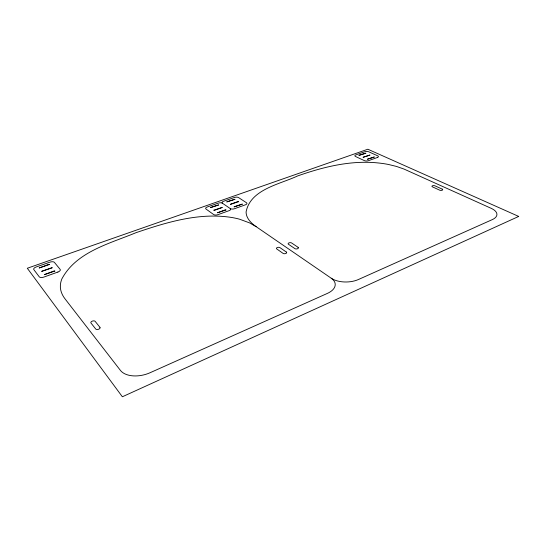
<?xml version="1.0" encoding="UTF-8"?>
<svg xmlns="http://www.w3.org/2000/svg" width="546" height="546" viewBox="0 0 546 546"><rect width="100%" height="100%" fill="white"/><g stroke="black" fill="none" stroke-linecap="round" stroke-linejoin="round"><path stroke-width="0.82" d="M374.242 157.057L367.397 159.234L374.242 156.982M363.165 157.214L369.997 155.057L363.186 157.303M359.002 155.296L365.813 153.16M365.8 153.249L359.015 155.364M256.156 226.672L249.604 222.905L239.571 219.205A62.981 30.774 -8.1 0 0 231.047 217.376C198.635 212.428 166.366 222.379 136.002 232.685C109.644 243.639 76.303 251.767 61.862 278.924A67.274 33.49 -11.7 0 0 60.394 285.012C59.978 289.981 61.903 294.881 64.94 298.751L120.461 370.441A22.427 13.329 -14 0 0 150.034 372.747L327.443 293.373A19.417 10.647 -3 0 0 331.272 278.248L256.156 226.672C252.388 224.044 248.764 220.816 246.99 216.475A58.286 26.679 -3.7 0 1 246.096 211.903C250.389 189.271 279.934 184.302 297.529 175.969C323.874 166.721 351.965 159.766 380.064 163.165A56.095 24.263 -1.6 0 1 388.554 164.489L396.505 166.441L403.951 169.042L491.168 208.326A17.643 7.931 3 0 1 492.267 219.622L358.388 279.525A19.035 10.135 -1.5 0 1 331.272 278.248M230.235 208.572L222.55 203.296A3.139 1.385 -6.6 0 1 223.642 201.242L234.35 197.488A3.112 1.372 -6.2 0 1 238.588 197.597L246.492 202.764A3.16 1.413 -6 0 1 245.447 204.798L234.589 208.695A3.187 1.433 -6.4 0 1 230.235 208.572A3.201 1.44 -6.6 0 1 229.095 210.66L217.984 214.646A3.228 1.467 -7.1 0 1 213.602 214.517L206.081 209.084A3.18 1.42 -7.3 0 1 207.275 206.982L218.229 203.146A3.153 1.399 -6.9 0 1 222.488 203.255M213.895 210.176L214.578 210.312L222.29 207.425L213.895 210.176M210.346 207.644L218.693 204.914L210.353 207.617M54.818 271.075L44.335 274.658L54.095 270.959L54.818 271.075M52.15 267.738L41.742 271.307L52.15 267.738M242.287 204.143L234.036 206.879L242.287 204.129M49.515 264.462L39.175 267.984L48.806 264.353L49.515 264.482M238.568 201.686L230.351 204.354L237.885 201.556L238.561 201.699M234.896 199.256L226.726 201.918L234.882 199.304M225.942 209.985L217.499 212.769L225.252 209.848L225.942 209.985M518.7 216.428L122.365 396.771L27.3 268.25L367.854 149.229L518.7 216.428M57.876 272.058L43.919 277.061A3.781 1.761 -14.4 0 1 39.264 276.822L33.832 269.622A3.72 1.693 -14.3 0 1 36.207 266.967L49.891 262.169A3.672 1.679 -13.8 0 1 54.457 262.428L60.135 269.362A3.726 1.74 -13.9 0 1 57.876 272.058M377.402 157.48L368.489 160.681A2.907 1.167 -1.8 0 1 364.387 160.626L355.548 156.504A2.86 1.14 -2.1 0 1 355.924 154.866L364.748 151.768A2.846 1.119 -1.8 0 1 368.741 151.808L377.743 155.849A2.887 1.153 -1.5 0 1 377.402 157.48M442.199 189.114L434.985 185.838A1.768 0.758 0.8 0 0 432.487 185.783A1.768 0.758 0.8 0 0 432.432 186.855L439.632 190.151A1.788 0.771 1.1 0 0 442.171 190.206A1.788 0.771 1.1 0 0 442.199 189.114M298.075 247.318L291.646 242.99A1.938 0.962 -4.3 0 0 288.964 242.895A1.938 0.962 -4.3 0 0 288.459 244.26L294.867 248.614A1.959 0.99 -4 0 0 297.59 248.717A1.959 0.99 -4 0 0 298.075 247.318M286.329 252.054L279.982 247.645A1.952 0.983 -4.8 0 0 277.286 247.536A1.952 0.983 -4.8 0 0 276.74 248.935L283.067 253.378A1.972 1.003 -4.5 0 0 285.804 253.487A1.972 1.003 -4.5 0 0 286.329 252.054M99.945 327.32L95.147 321.341A2.293 1.222 -14.5 0 0 92.254 321.157A2.293 1.222 -14.5 0 0 90.97 323.007L95.727 329.026A2.321 1.256 -14.6 0 0 98.669 329.218A2.321 1.256 -14.6 0 0 99.945 327.32"/></g></svg>
